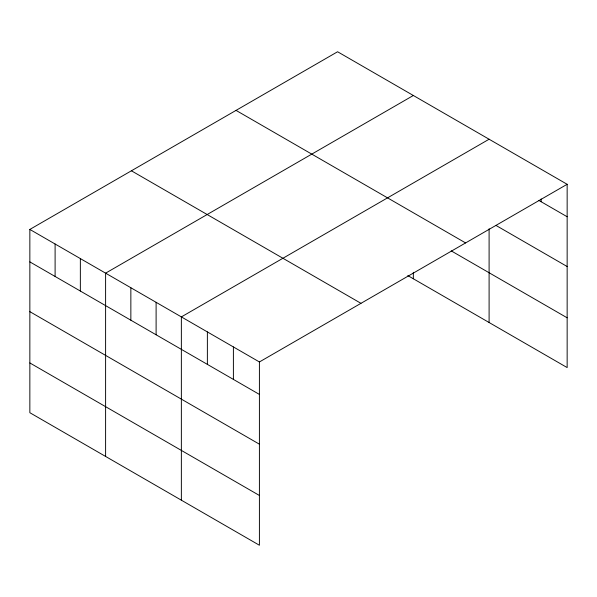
<?xml version="1.0" encoding="UTF-8"?>
<svg xmlns="http://www.w3.org/2000/svg" width="597" height="597" viewBox="0 0 597 597"><rect width="100%" height="100%" fill="white"/><g stroke="black" fill="none" stroke-linecap="round" stroke-linejoin="round"><path stroke-width="0.9" d="M567.15 184.294L259.411 361.961L259.411 545.248L29.85 412.706L29.85 229.427L337.589 51.752L567.15 184.294L567.15 367.573L407.818 275.583M413.34 95.49L105.602 273.165L105.602 456.444M489.1 139.228L181.361 316.903L181.361 500.182M538.77 200.368L567.15 216.748M496.197 225.554L567.15 266.523M236.031 110.385L465.593 242.927M451.22 250.874L567.15 317.805M131.407 170.794L360.969 303.328M29.85 229.427L259.411 361.961M29.85 261.889L259.411 394.423M29.85 311.656L259.411 444.19M29.85 362.939L259.411 495.473M541.136 198.95L541.136 201.734M489.1 228.785L489.1 322.507M413.34 272.322L413.34 278.777M233.397 346.939L233.397 379.401M207.375 331.925L207.375 364.379M156.108 302.321L156.108 334.783M130.855 287.747L130.855 320.201M80.356 258.583L80.356 291.045M55.103 244.009L55.103 276.463"/></g></svg>
